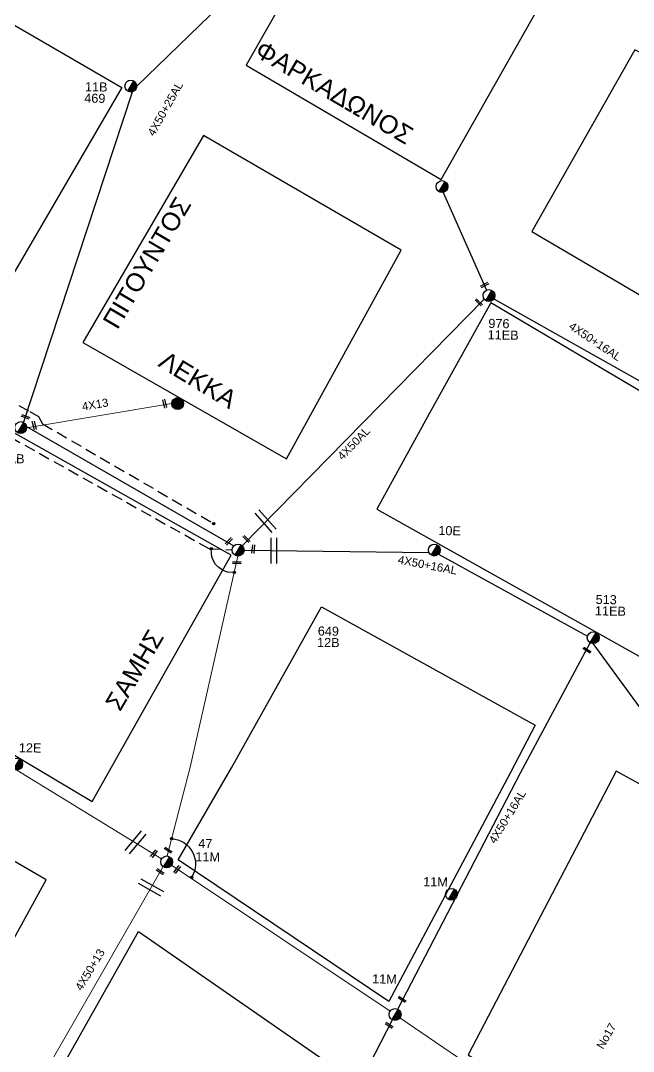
# Model space of a CAD drawing. Header units: millimetres. Extents: x 2875 to 4053, y 1200 to 1741.
# Drawn here: x 3675.4 to 3745.4, y 1558.4 to 1676.1 of the extents above; entities that cross this region are included whole.
import ezdxf

# ---------------------------------------------------------------- set-up
doc = ezdxf.new("R2010")
doc.units = ezdxf.units.MM
doc.linetypes.add('DASHED', pattern=[19.05, 12.7, -6.35])
doc.layers.add('Άγνωστα', color=7, linetype='Continuous', lineweight=5)
for name, color, linetype in [('Γέφυρες Εναέριου Δικτύου', 7, 'Continuous'), ('Γυμνά εναέρια ΧΤ (3Φ)   4x50AL', 7, 'Continuous'), ('Γυμνά εναέρια ΧΤ και ΦΟΠ (2Φ)   3x50+35+16CU', 7, 'Continuous'), ('Γυμνά εναέρια ΧΤ και ΦΟΠ (3Φ)   4x50+16AL', 7, 'Continuous'), ('Επιγραφές - Σχήματα', 7, 'Continuous'), ('Καλώδια ΧΤ   3x150+50AL XLPE', 7, 'DASHED'), ('Μηχανική τομή', 7, 'Continuous'), ('Στύλος Ξύλινος', 7, 'Continuous'), ('Στύλος Ξύλινος @ 1', 7, 'Continuous'), ('Στύλος ΦΜ', 7, 'Continuous'), ('Στύλος ΦΜ @ 1', 7, 'Continuous'), ('Συνδέσεις', 7, 'Continuous'), ('Συνεστραμμένα ΧΤ   4x120+25 AL', 7, 'SYN_LINE'), ('Τομή', 7, 'Continuous'), ('Υπόβαθρο ΔΕΗ', 7, 'Continuous'), ('Υπόγεια καλώδια Δικτύου ΧΤ και Παρ. ΧΤ - 3X150+70 AL', 7, 'DASHED')]:
    doc.layers.add(name, color=color, linetype=linetype)
doc.styles.get("Standard").update_dxf_attribs({"font": 'ARIAL.TTF'})
doc.linetypes.add('SYN_LINE', pattern='A,0.5,-0.0001,["/\\/\\/\\/",Standard,S=0.1,R=0,X=0,Y=-0.05],-0.25', length=0.7501)

# ---------------------------------------------------------------- blocks, each defined once
blk = doc.blocks.new('ΥΠΑΡΧΩΝ ΤΣΙΜΕΝΤΕΝΙΟΣ ΣΤΥΛΟΣ')
at = {"layer": 'Στύλος ΦΜ'}
blk.add_hatch(color=256, dxfattribs=at).paths.add_polyline_path([(-1.29, -2.28, 0.574793), (2.62, 0, 0.268822), (1.3, 2.27)])
blk.add_line((-1.29, -2.28), (1.3, 2.27), dxfattribs=at)
blk.add_circle((0, 0), 2.62, dxfattribs=at)
at = {"layer": 'Στύλος ΦΜ', "flags": 4}
for tag, p in [('ΑΡΙΘΜΟΣ', (-4.68, 8.05)), ('ΤΥΠΟΣ', (-4.91, 3.03))]:
    blk.add_attdef(tag, p, '', height=4, dxfattribs=at)
blk = doc.blocks.new('ΤΟΜΗ')
at = {"layer": 'Τομή', "ltscale": 40}
for p, q in [((-5.68, 0), (5.68, 0)), ((5.68, -2.33), (-5.68, -2.33))]:
    blk.add_line(p, q, dxfattribs=at)
blk = doc.blocks.new('ΜΗΧΑΝΙΚΗ ΤΟΜΗ')
at = {"layer": 'Μηχανική τομή', "ltscale": 40}
for p, q in [((-1.89, 0.78), (1.89, 0.78)), ((1.89, 0), (-1.89, 0))]:
    blk.add_line(p, q, dxfattribs=at)
blk = doc.blocks.new('ΥΠΑΡΧΩΝ ΞΥΛΙΝΟΣ ΣΤΥΛΟΣ')
at = {"layer": 'Στύλος Ξύλινος'}
h = blk.add_hatch(color=7, dxfattribs=at)
h.paths.add_polyline_path([(-2.62, 0, 0.270008), (-1.29, -2.28), (1.3, 2.27, 0.576266)])
h.paths.add_polyline_path([(-1.29, -2.28, 0.574793), (2.62, 0, 0.268822), (1.3, 2.27)])
at = {"layer": 'Στύλος Ξύλινος', "color": 7}
blk.add_line((-1.29, -2.28), (1.3, 2.27), dxfattribs=at)
blk.add_circle((0, 0), 2.62, dxfattribs=at)
at = {"layer": 'Στύλος Ξύλινος', "flags": 4}
for tag, p in [('ΑΡΙΘΜΟΣ', (-4.91, 8.6)), ('ΤΥΠΟΣ', (-4.85, 3.39))]:
    blk.add_attdef(tag, p, '', height=4, dxfattribs=at)
blk = doc.blocks.new('_ΣΥΝΔΕΣΗ')
at = {"layer": 'Συνδέσεις', "linetype": 'SYN_LINE', "ltscale": 40}
blk.add_hatch(color=256, dxfattribs=at).paths.add_polyline_path([(0.5, -0.01, 1), (-0.5, -0.01, 1)])
at = {"layer": 'Συνδέσεις'}
blk.add_circle((0, -0.01), 0.5, dxfattribs=at)

msp = doc.modelspace()

# ---------------------------------------------------------------- linework, layer by layer
at = {"layer": 'Άγνωστα', "color": 27}
msp.add_lwpolyline([(3676.106, 1629.633), (3692.679, 1632.41)], dxfattribs=at)
at = {"layer": 'Άγνωστα', "color": 30, "ltscale": 0.1}
msp.add_lwpolyline([(3700.246, 1614.994), (3694.789, 1590.893), (3692.177, 1580.748)], dxfattribs=at)
at = {"layer": 'Άγνωστα', "color": 5}
msp.add_lwpolyline([(3653.725, 1603.569), (3691.525, 1580.428)], dxfattribs=at)
at = {"layer": 'Άγνωστα', "color": 6, "ltscale": 0.1}
msp.add_lwpolyline([(3676.925, 1553.706), (3676.98, 1553.884), (3691.688, 1579.538)], dxfattribs=at)
at = {"layer": 'Άγνωστα', "color": 30}
for points in [[(3692.672, 1579.705), (3717.634, 1563.024)], [(3718.753, 1562.26), (3751.307, 1540.031)]]:
    msp.add_lwpolyline(points, dxfattribs=at)
at = {"layer": 'Γέφυρες Εναέριου Δικτύου'}
msp.add_lwpolyline([(3699.821, 1613.115), (3699.068, 1613.163), (3698.568, 1613.343), (3698.05, 1613.665), (3697.684, 1614.017), (3697.476, 1614.377), (3697.267, 1614.896), (3697.193, 1615.82), (3697.193, 1615.82), (3697.193, 1615.82), (3697.193, 1615.82), (3697.193, 1615.82)], dxfattribs=at)
at = {"layer": 'Γέφυρες Εναέριου Δικτύου', "ltscale": 0.1}
msp.add_lwpolyline([(3692.658, 1582.721, -0.5700347), (3694.961, 1578.321, 1.0197648)], format="xyb", dxfattribs=at)
at = {"layer": 'Γυμνά εναέρια ΧΤ (3Φ)   4x50AL', "color": 133}
msp.add_lwpolyline([(3728.373, 1644.321), (3700.733, 1616.156)], dxfattribs=at)
at = {"layer": 'Γυμνά εναέρια ΧΤ και ΦΟΠ (2Φ)   3x50+35+16CU', "color": 2}
msp.add_lwpolyline([(3771.899, 1576.068), (3754.928, 1585.695), (3740.812, 1604.989)], dxfattribs=at)
at = {"layer": 'Γυμνά εναέρια ΧΤ και ΦΟΠ (3Φ)   4x50+16AL', "color": 133}
for points in [[(3723.688, 1656.512), (3728.638, 1645.351)], [(3729.474, 1644.352), (3751.945, 1631.708)]]:
    msp.add_lwpolyline(points, dxfattribs=at)
at = {"layer": 'Γυμνά εναέρια ΧΤ και ΦΟΠ (3Φ)   4x50+16AL', "color": 7, "linetype": 'DASHED', "ltscale": 0.1}
msp.add_lwpolyline([(3644.555, 1649.06), (3666.078, 1637.695), (3666.784, 1636.629), (3676.491, 1631.5), (3677.465, 1630.935), (3677.933, 1630.074), (3697.429, 1618.716), (3697.429, 1618.716)], dxfattribs=at)
at = {"layer": 'Γυμνά εναέρια ΧΤ και ΦΟΠ (3Φ)   4x50+16AL', "color": 2}
for points in [[(3700.936, 1615.661), (3722.056, 1615.386)], [(3723.167, 1615.204), (3740.174, 1605.861)]]:
    msp.add_lwpolyline(points, dxfattribs=at)
at = {"layer": 'Γυμνά εναέρια ΧΤ και ΦΟΠ (3Φ)   4x50+16AL', "color": 2, "ltscale": 0.1}
msp.add_lwpolyline([(3718.498, 1563.256), (3732.515, 1590.248), (3740.479, 1605.083)], dxfattribs=at)
at = {"layer": 'Γυμνά εναέρια ΧΤ και ΦΟΠ (3Φ)   4x50+16AL', "color": 30, "ltscale": 0.1}
msp.add_lwpolyline([(3692.488, 1521.676), (3692.578, 1521.798), (3712.084, 1550.734), (3717.883, 1562.047)], dxfattribs=at)
at = {"layer": 'Καλώδια ΧΤ   3x150+50AL XLPE', "color": 30, "ltscale": 0.1}
msp.add_lwpolyline([(3644.32, 1645.36), (3696.961, 1615.831), (3699.581, 1615.705)], dxfattribs=at)
at = {"layer": 'Συνεστραμμένα ΧΤ   4x120+25 AL', "color": 27, "ltscale": 20}
for points in [[(3688.685, 1668.636), (3711.379, 1690.642)], [(3675.752, 1630.198), (3688.182, 1667.992)]]:
    msp.add_lwpolyline(points, dxfattribs=at)
at = {"layer": 'Υπόβαθρο ΔΕΗ'}
for points in [[(3642.318, 1688.079), (3649.276, 1690.367), (3661.45, 1683.34), (3686.993, 1668.478), (3673.047, 1644.607), (3657.361, 1653.349), (3641.744, 1661.961), (3642.135, 1679.546), (3642.318, 1688.079)], [(3701.2, 1671.045), (3723.445, 1657.972), (3734.979, 1678.353), (3712.14, 1690.285), (3701.2, 1671.045)], [(3745.575, 1672.785), (3733.815, 1652.062), (3767.541, 1632.242), (3784.261, 1622.223), (3793.505, 1616.911), (3801.173, 1630.908), (3806.646, 1641.317), (3790.359, 1649.74), (3762.287, 1664.312), (3745.575, 1672.785)], [(3696.295, 1663.022), (3682.509, 1639.372), (3705.784, 1626.1), (3718.878, 1649.927), (3696.295, 1663.022)], [(3716.102, 1620.33), (3745.026, 1604.113), (3776.857, 1586.437), (3782.855, 1597.51), (3788.873, 1608.577), (3773.171, 1617.896), (3748.032, 1632.703), (3729.125, 1643.904), (3722.112, 1631.295), (3716.102, 1620.33)]]:
    msp.add_lwpolyline(points, dxfattribs=at)
msp.add_lwpolyline([(3683.576, 1586.948), (3690.682, 1599.541), (3699.459, 1615.079), (3672.405, 1630.331), (3654.281, 1640.483), (3642.655, 1646.976), (3639.93, 1645.594), (3636.402, 1629.635), (3633.449, 1616.591), (3642.089, 1611.585), (3654.877, 1604.057)], close=True, dxfattribs=at)
at = {"layer": 'Υπόβαθρο ΔΕΗ', "ltscale": 0.1}
for points in [[(3731.371, 1590.267), (3717.479, 1564.139), (3693.409, 1580.296), (3699.491, 1590.813), (3709.769, 1609.179), (3734.174, 1595.675), (3731.371, 1590.267)], [(3634.573, 1603.458), (3628.965, 1601.755), (3623.734, 1584.145), (3667.946, 1559.159), (3678.323, 1578.037), (3634.508, 1603.468)], [(3743.429, 1590.443), (3726.545, 1558.051), (3751.814, 1541.255), (3770.65, 1575.591), (3743.429, 1590.443)], [(3678.38, 1553.466), (3688.867, 1572.112), (3712.947, 1555.466), (3704.05, 1538.663), (3678.38, 1553.466)]]:
    msp.add_lwpolyline(points, dxfattribs=at)
at = {"layer": 'Υπόγεια καλώδια Δικτύου ΧΤ και Παρ. ΧΤ - 3X150+70 AL', "color": 173, "linetype": 'Continuous', "ltscale": 0.1}
msp.add_lwpolyline([(3676.098, 1629.763), (3699.787, 1616.161)], dxfattribs=at)

# ---------------------------------------------------------------- block references
at = {"layer": 'Μηχανική τομή'}
for p, xscale, yscale, zscale, rotation in [((3728.37, 1646.022), 0.2590415103702614, 0.2590415103702614, 0.2590415103702614, 207.6201685489294), ((3727.817, 1644.031), 0.2590415103703951, 0.2590415103703951, 0.2590415103703951, 135.7092321547077), ((3691.975, 1632.417), 0.2590415103703192, 0.2590415103703192, 0.2590415103703192, 104.7854303918833), ((3676.006, 1630.978), 0.2590415103703176, 0.2590415103703176, 0.2590415103703176, 159.0095671365316), ((3677.076, 1629.916), 0.2590415103703192, 0.2590415103703192, 0.2590415103703192, 104.7854303918833), ((3699.287, 1616.595), 0.2590415103703107, 0.2590415103703107, 0.2590415103703107, 46.48502513294652), ((3701.295, 1617.006), 0.2590415103703951, 0.2590415103703951, 0.2590415103703951, 135.7092321547077), ((3702.097, 1615.779), 0.2590415103704491, 0.2590415103704491, 0.2590415103704491, 83.87209438009783), ((3700.108, 1614.323), 0.2590415103703012, 0.2590415103703012, 0.2590415103703012, 178.9500513878789), ((3740.169, 1604.324), 0.2590415103702531, 0.2590415103702531, 0.2590415103702531, 147.3020624720216), ((3692.212, 1581.324), 0.2590415103700243, 0.2590415103700243, 0.2590415103700243, 326.4458416738171), ((3690.563, 1581.062), 0.259041510370021, 0.259041510370021, 0.259041510370021, 233.4320781102504), ((3693.219, 1579.263), 0.259041510370021, 0.259041510370021, 0.259041510370021, 233.4320781102504), ((3691.297, 1578.87), 0.2590415103700243, 0.2590415103700243, 0.2590415103700243, 326.4458416738171), ((3718.935, 1564.284), 0.2590415103700243, 0.2590415103700243, 0.2590415103700243, 326.4458416738171), ((3717.453, 1561.327), 0.2590415103700243, 0.2590415103700243, 0.2590415103700243, 326.4458416738171)]:
    msp.add_blockref('ΜΗΧΑΝΙΚΗ ΤΟΜΗ', p, dxfattribs=dict(at, xscale=xscale, yscale=yscale, zscale=zscale, rotation=rotation))
at = {"layer": 'Στύλος Ξύλινος @ 1', "ltscale": 40, "xscale": 0.2590415103700448, "yscale": 0.2590415103700448, "zscale": 0.2590415103700448, "rotation": 359.0199368875902}
msp.add_blockref('ΥΠΑΡΧΩΝ ΞΥΛΙΝΟΣ ΣΤΥΛΟΣ', (3693.357, 1632.398), dxfattribs=at)
at = {"layer": 'Στύλος ΦΜ @ 1', "ltscale": 40}
ref = msp.add_blockref('ΥΠΑΡΧΩΝ ΤΣΙΜΕΝΤΕΝΙΟΣ ΣΤΥΛΟΣ', (3688.008, 1668.648), dxfattribs=dict(at, xscale=0.2590415103700448, yscale=0.2590415103700448, zscale=0.2590415103700448, rotation=359.0199368875902))
ref.add_attrib('ΤΥΠΟΣ', '469', (3682.682, 1666.761), dxfattribs={"layer": 'Στύλος ΦΜ', "height": 1.0362, "rotation": 359.01994, "flags": 4})
ref.add_attrib('ΑΡΙΘΜΟΣ', '11B', (3682.765, 1668.062), dxfattribs={"layer": 'Στύλος ΦΜ', "height": 1.0362, "rotation": 359.01994, "flags": 4})
at = {"layer": 'Στύλος ΦΜ @ 1', "ltscale": 40, "xscale": 0.2590415103700448, "yscale": 0.2590415103700448, "zscale": 0.2590415103700448, "rotation": 359.0199368875902}
msp.add_blockref('ΥΠΑΡΧΩΝ ΤΣΙΜΕΝΤΕΝΙΟΣ ΣΤΥΛΟΣ', (3723.55, 1657.176), dxfattribs=at)
at = {"layer": 'Στύλος ΦΜ @ 1', "ltscale": 40}
ref = msp.add_blockref('ΥΠΑΡΧΩΝ ΤΣΙΜΕΝΤΕΝΙΟΣ ΣΤΥΛΟΣ', (3728.913, 1644.732), dxfattribs=dict(at, xscale=0.2590415103700448, yscale=0.2590415103700448, zscale=0.2590415103700448, rotation=359.0199368875902))
ref.add_attrib('ΤΥΠΟΣ', '11EB', (3728.752, 1639.737), dxfattribs={"layer": 'Στύλος ΦΜ', "height": 1.0362, "rotation": 359.01994, "flags": 4})
ref.add_attrib('ΑΡΙΘΜΟΣ', '976', (3728.836, 1641.038), dxfattribs={"layer": 'Στύλος ΦΜ', "height": 1.0362, "rotation": 359.01994, "flags": 4})
ref = msp.add_blockref('ΥΠΑΡΧΩΝ ΤΣΙΜΕΝΤΕΝΙΟΣ ΣΤΥΛΟΣ', (3675.428, 1629.655), dxfattribs=dict(at, xscale=0.2590415103700448, yscale=0.2590415103700448, zscale=0.2590415103700448, rotation=359.0199368875902))
ref.add_attrib('ΤΥΠΟΣ', '11ΛΒ', (3672.32, 1625.636), dxfattribs={"layer": 'Στύλος ΦΜ', "height": 1.0362, "rotation": 359.01994, "flags": 4})
ref.add_attrib('ΑΡΙΘΜΟΣ', '841', (3672.404, 1626.937), dxfattribs={"layer": 'Στύλος ΦΜ', "height": 1.0362, "rotation": 359.01994, "flags": 4})
ref = msp.add_blockref('ΥΠΑΡΧΩΝ ΤΣΙΜΕΝΤΕΝΙΟΣ ΣΤΥΛΟΣ', (3722.673, 1615.668), dxfattribs=dict(at, xscale=0.2590415103700448, yscale=0.2590415103700448, zscale=0.2590415103700448, rotation=359.0199368875902))
ref.add_attrib('ΤΥΠΟΣ', '10E', (3723.126, 1617.39), dxfattribs={"layer": 'Στύλος ΦΜ', "height": 1.0362, "rotation": 359.01994, "flags": 4})
ref = msp.add_blockref('ΥΠΑΡΧΩΝ ΤΣΙΜΕΝΤΕΝΙΟΣ ΣΤΥΛΟΣ', (3700.258, 1615.672), dxfattribs=dict(at, xscale=0.2590415103700448, yscale=0.2590415103700448, zscale=0.2590415103700448, rotation=359.0199368875902))
ref.add_attrib('ΤΥΠΟΣ', '12B', (3709.271, 1604.624), dxfattribs={"layer": 'Στύλος ΦΜ', "height": 1.0362, "rotation": 359.01994, "flags": 4})
ref.add_attrib('ΑΡΙΘΜΟΣ', '649', (3709.355, 1605.926), dxfattribs={"layer": 'Στύλος ΦΜ', "height": 1.0362, "rotation": 359.01994, "flags": 4})
ref = msp.add_blockref('ΥΠΑΡΧΩΝ ΤΣΙΜΕΝΤΕΝΙΟΣ ΣΤΥΛΟΣ', (3740.824, 1605.667), dxfattribs=dict(at, xscale=0.2590415103700448, yscale=0.2590415103700448, zscale=0.2590415103700448, rotation=359.0199368875902))
ref.add_attrib('ΤΥΠΟΣ', '11EB', (3741.008, 1608.224), dxfattribs={"layer": 'Στύλος ΦΜ', "height": 1.0362, "rotation": 359.01994, "flags": 4})
ref.add_attrib('ΑΡΙΘΜΟΣ', '513', (3741.092, 1609.525), dxfattribs={"layer": 'Στύλος ΦΜ', "height": 1.0362, "rotation": 359.01994, "flags": 4})
ref = msp.add_blockref('ΥΠΑΡΧΩΝ ΤΣΙΜΕΝΤΕΝΙΟΣ ΣΤΥΛΟΣ', (3674.97, 1591.233), dxfattribs=dict(at, xscale=0.2590415103700448, yscale=0.2590415103700448, zscale=0.2590415103700448, rotation=359.0199368875902))
ref.add_attrib('ΤΥΠΟΣ', '12E', (3675.213, 1592.595), dxfattribs={"layer": 'Στύλος ΦΜ', "height": 1.0362, "rotation": 359.01994, "flags": 4})
ref = msp.add_blockref('ΥΠΑΡΧΩΝ ΤΣΙΜΕΝΤΕΝΙΟΣ ΣΤΥΛΟΣ', (3692.103, 1580.074), dxfattribs=dict(at, xscale=0.2590415103700448, yscale=0.2590415103700448, zscale=0.2590415103700448, rotation=359.0199368875902))
ref.add_attrib('ΤΥΠΟΣ', '47', (3695.701, 1581.661), dxfattribs={"layer": 'Στύλος ΦΜ', "height": 1.0362, "rotation": 359.01994, "flags": 4})
ref.add_attrib('ΑΡΙΘΜΟΣ', '11M', (3695.376, 1580.152), dxfattribs={"layer": 'Στύλος ΦΜ', "height": 1.0362, "rotation": 359.01994, "flags": 4})
ref = msp.add_blockref('ΥΠΑΡΧΩΝ ΤΣΙΜΕΝΤΕΝΙΟΣ ΣΤΥΛΟΣ', (3724.638, 1576.371), dxfattribs=dict(at, xscale=0.2590415103700448, yscale=0.2590415103700448, zscale=0.2590415103700448, rotation=359.0199368875902))
ref.add_attrib('ΤΥΠΟΣ', '11M', (3721.396, 1577.303), dxfattribs={"layer": 'Στύλος ΦΜ', "height": 1.0362, "rotation": 359.01994, "flags": 4})
ref = msp.add_blockref('ΥΠΑΡΧΩΝ ΤΣΙΜΕΝΤΕΝΙΟΣ ΣΤΥΛΟΣ', (3718.197, 1562.648), dxfattribs=dict(at, xscale=0.2590415103700448, yscale=0.2590415103700448, zscale=0.2590415103700448, rotation=359.0199368875902))
ref.add_attrib('ΤΥΠΟΣ', '11M', (3715.567, 1566.208), dxfattribs={"layer": 'Στύλος ΦΜ', "height": 1.0362, "rotation": 359.01994, "flags": 4})
at = {"layer": 'Συνδέσεις', "xscale": 0.2590415103700448, "yscale": 0.2590415103700448, "zscale": 0.2590415103700448, "rotation": 359.0199368875902}
for p in [(3697.485, 1618.699), (3697.194, 1615.823), (3699.822, 1613.118), (3692.685, 1582.723), (3694.962, 1578.324)]:
    msp.add_blockref('_ΣΥΝΔΕΣΗ', p, dxfattribs=at)
at = {"layer": 'Τομή'}
for p, xscale, yscale, zscale, rotation in [((3703.62, 1619.179), 0.2590415103698494, 0.2590415103698494, 0.2590415103698494, 311.4021179073117), ((3704.645, 1615.612), 0.2590415103698933, 0.2590415103698933, 0.2590415103698933, 269.5460778441811), ((3688.761, 1582.115), 0.2590415103700983, 0.2590415103700983, 0.2590415103700983, 230.1220735453671), ((3690.444, 1577.403), 0.2590415103700368, 0.2590415103700368, 0.2590415103700368, 330.3203279254074)]:
    msp.add_blockref('ΤΟΜΗ', p, dxfattribs=dict(at, xscale=xscale, yscale=yscale, zscale=zscale, rotation=rotation))

# ---------------------------------------------------------------- texts
at = {"layer": 'Άγνωστα', "color": 7, "insert": (3682.353, 1632.496), "char_height": 0.9325, "width": 87.23055, "attachment_point": 1, "rotation": 9.73008}
msp.add_mtext('4X13', dxfattribs=at)
at = {"layer": 'Άγνωστα', "insert": (3681.585, 1565.757), "char_height": 0.9325, "width": 7.90431, "attachment_point": 1, "rotation": 59.0274}
msp.add_mtext('4X50+13', dxfattribs=at)
at = {"layer": 'Γυμνά εναέρια ΧΤ (3Φ)   4x50AL', "color": 7, "insert": (3711.515, 1626.516), "char_height": 0.9325, "width": 87.23055, "attachment_point": 1, "rotation": 45.81183}
msp.add_mtext('4X50AL', dxfattribs=at)
at = {"layer": 'Γυμνά εναέρια ΧΤ και ΦΟΠ (3Φ)   4x50+16AL', "color": 7, "char_height": 0.9325, "width": 87.23055, "attachment_point": 1}
for s, insert, rotation in [('4X50+25AL', (3689.855, 1663.307), 60.66039), ('4X50+16AL', (3738.458, 1641.785), 326.25022), ('4X50+16AL', (3718.63, 1615.07), 349.11839), ('4X50+16AL', (3728.829, 1582.555), 58.54942)]:
    msp.add_mtext(s, dxfattribs=dict(at, insert=insert, rotation=rotation))
at = {"layer": 'Επιγραφές - Σχήματα', "attachment_point": 1}
for s, insert, char_height, width, rotation in [('ΦΑΡΚΑΔΩΝΟΣ', (3703.042, 1673.972), 2.0723, 15.54428, 329.49043), ('ΠΙΤΟΥΝΤΟΣ', (3684.697, 1641.796), 2.0723, 15.54428, 59.49043), ('ΛΕΚΚΑ', (3692.079, 1638.502), 2.0723, 15.54428, 328.82384), ('ΣΑΜΗΣ', (3684.99, 1598.196), 2.0723, 15.54428, 59.49043), ('No17', (3741.143, 1559.073), 0.9325, 8.36053, 60.18323)]:
    msp.add_mtext(s, dxfattribs=dict(at, insert=insert, char_height=char_height, width=width, rotation=rotation))

doc.saveas('drawing.dxf')
